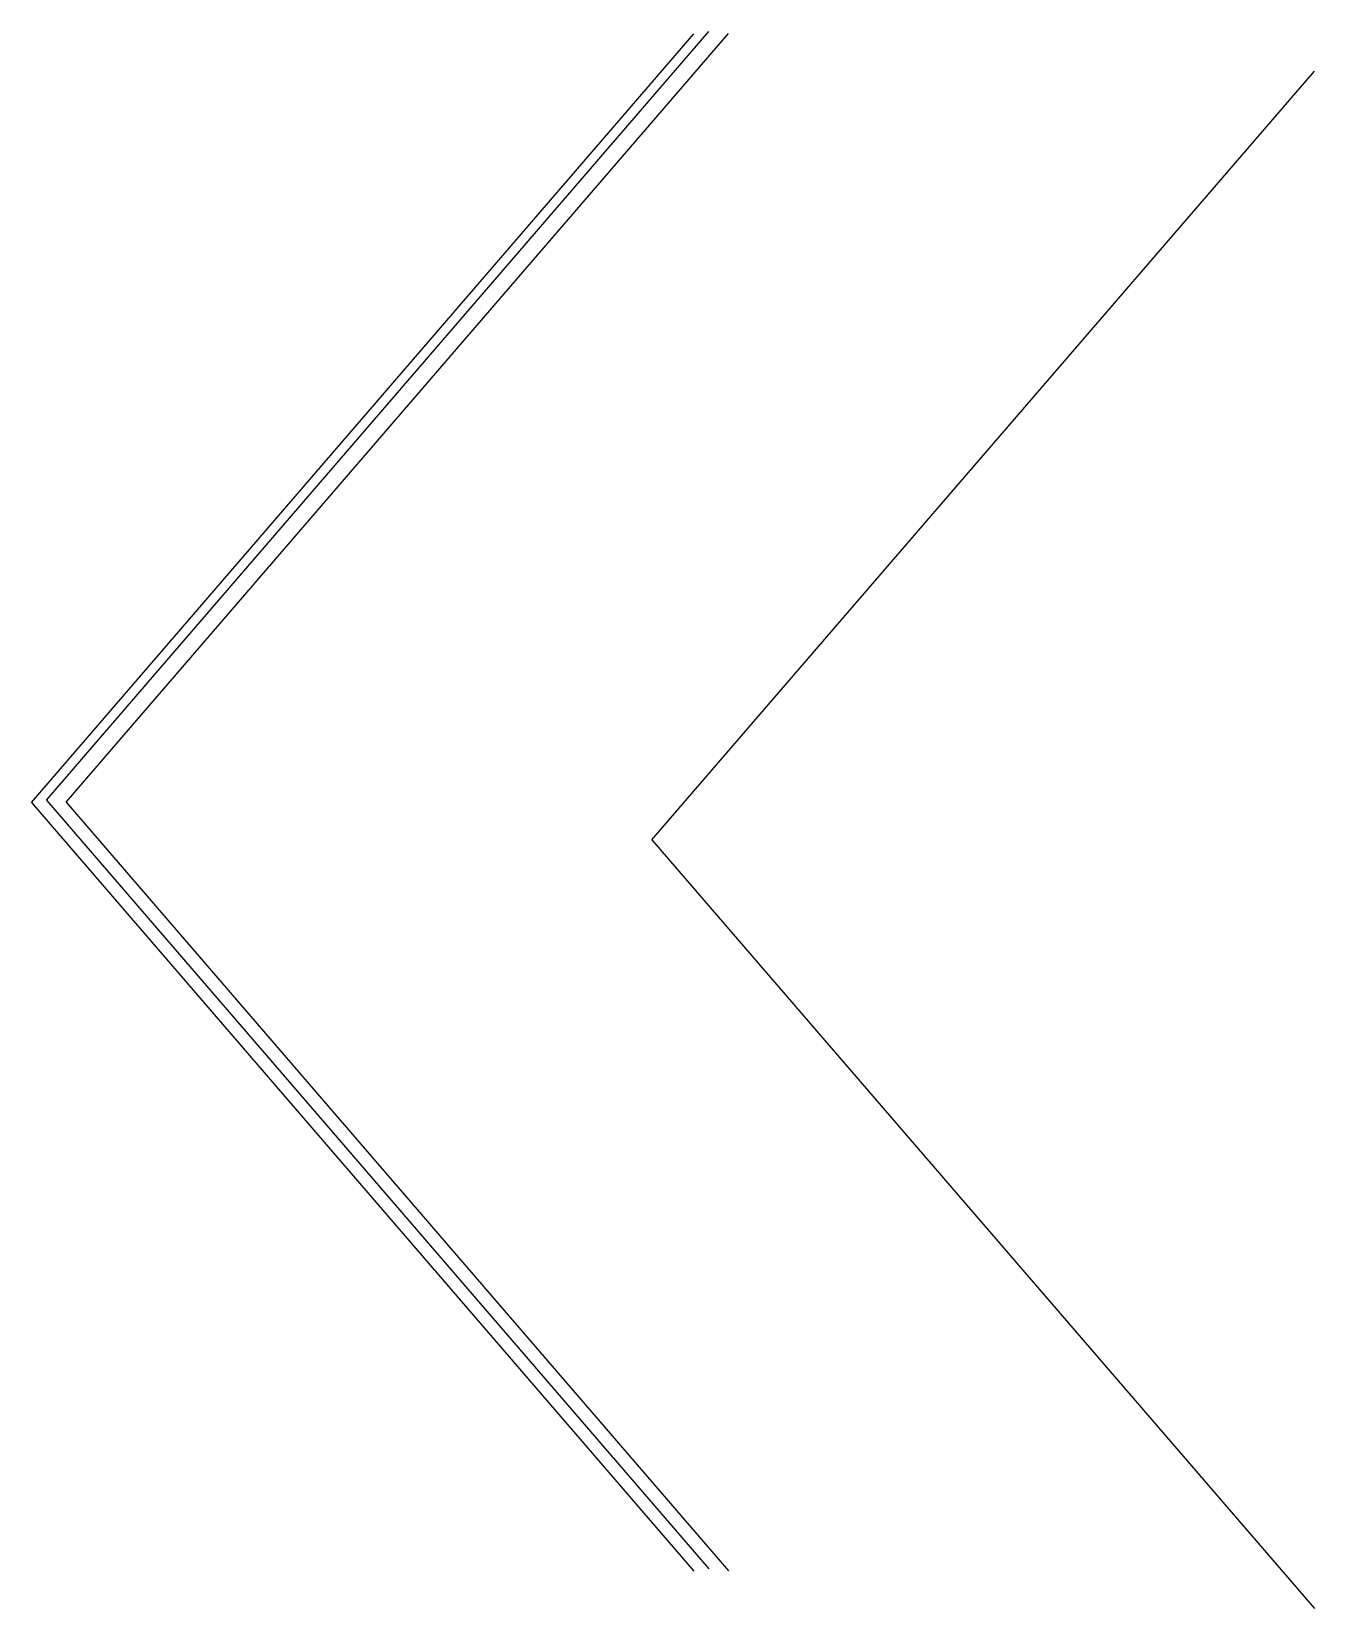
# Model space of a CAD drawing. Header units: metres. Extents: x -170671 to 7046476, y -35663801 to 566855.
# Drawn here: x 11327.8 to 11436.2, y 4332.1 to 4465.4 of the extents above; entities that cross this region are included whole.
import ezdxf

# ---------------------------------------------------------------- set-up
doc = ezdxf.new("R2010")
doc.units = ezdxf.units.M
doc.header["$LTSCALE"] = 100
doc.layers.add('1-VUE2', color=253, linetype='Continuous')

msp = doc.modelspace()

# ---------------------------------------------------------------- linework, layer by layer
at = {"layer": '1-VUE2'}
for p, q in [((11327.761, 4400.239), (11383.761, 4465.239)), ((11327.761, 4400.239), (11383.761, 4465.239)), ((11329.022, 4400.433), (11385.022, 4465.433)), ((11330.678, 4400.262), (11386.678, 4465.262)), ((11380.211, 4397.085), (11436.211, 4462.085)), ((11327.761, 4400.239), (11383.761, 4335.239)), ((11327.761, 4400.239), (11383.761, 4335.239)), ((11329.022, 4400.433), (11385.022, 4335.433)), ((11330.678, 4400.262), (11386.678, 4335.262)), ((11380.211, 4397.085), (11436.211, 4332.085))]:
    msp.add_line(p, q, dxfattribs=at)

doc.saveas('drawing.dxf')
